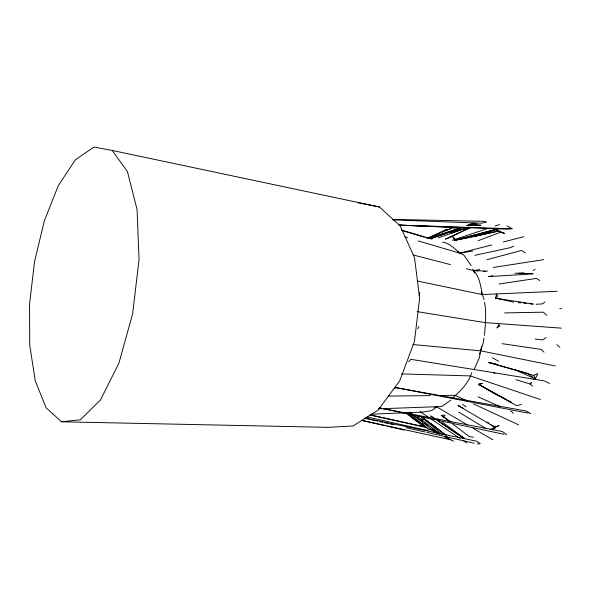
<?xml version="1.0" encoding="UTF-8"?>
<svg xmlns="http://www.w3.org/2000/svg" width="591" height="591" viewBox="0 0 591 591"><rect width="100%" height="100%" fill="white"/><g stroke="black" fill="none" stroke-linecap="round" stroke-linejoin="round"><path stroke-width="0.89" d="M483.985 338.111L483.268 342.625L479.537 354.075M484.421 335.4C485.514 324.385 486.489 313.23 484.583 302.193M481.569 346.4L479.353 357.777L474.189 369.272M419.085 295.404L419.832 292.538M455.122 240.19L495.76 229.293L500.149 232.344L504.729 233.445L499.048 230.926L454.93 240.212L455.255 239.37L452.78 236.666L454.93 240.212L468.508 237.722M471.736 372.685C468.537 383.3 460.5 390.858 452.632 398.075M417.66 328.965L418.923 326.631M531.146 382.584L530.112 384.01L516.046 379.681M533.2 379.732L534.744 377.597L533.695 375.396L488.846 362.527L496.662 364.115M408.662 361.818L410.819 359.321L544.015 380.826L549.608 383.419M531.42 382.739L530.112 384.01L532.602 386.122M544.976 301.979L542.457 303.877L536.133 304.284M436.357 407.184L431.748 410.575L422.676 412.067L371.17 414.217M450.83 400.151L441.699 406.542L378.255 408.839M492.406 429.775L495.162 427.943L494.549 426.953L458.055 405.537L460.559 406.601M546.114 337.601L542.597 339.862L535.217 339.094M467.407 227.38L465.937 228.311L467.57 227.757M449.515 229.382L451.753 227.993L456.008 228M471.226 237.22L489.304 232.581L495.76 229.293L499.24 228.444M394.005 388.782L396.177 387.689L526.086 411.004L530.703 413.619M533.112 270.412L535.21 269.363M431.364 238.882L434.518 237.323L463.159 227.321M450.01 237.36L470.37 227.601M474.44 225.651L476.065 224.868L480.897 225.252L470.104 224.898L468.368 225.503M471.093 227.18L445.392 239.133L449.241 237.656M474.41 225.644L476.065 224.868L470.104 224.898M427.803 237.929L445.865 229.685L448.044 229.81M428.844 238.306L451.753 227.993M533.695 375.396L537.758 373.586L535.328 378.92L534.744 377.597M495.76 229.293L494.497 229.833L499.048 230.926L473.916 236.614M513.69 246.24L510.373 247.629L474.905 255.305M433.934 236.297L428.697 238.409L435.412 235.839M428.793 238.417L434.215 236.156M490.124 429.465L499.026 425.646L494.549 426.953M450.689 232.13L461.77 227.831M467.74 225.511L473.709 223.199L466.831 225.57M429.221 238.321L434.37 236.363M478.134 240.729L500.149 232.344M430.167 429.251L427.108 430.374L367.196 416.965M470.665 225.474L476.678 223.287L471.071 225.068M460.914 227.683L429.945 238.336M466.883 225.592L473.709 223.199M429.014 238.601L461.674 227.343M438.145 237.87L465.065 228.606M434.518 237.323L459.761 228.865M452.359 240.301L488.144 228.34M495.125 226.006L499.491 224.55M468.862 227.203L450.734 232.972L453.253 232.204M463.403 229.086L465.095 228.569M521.306 404.407L516.748 405.722L478.511 384.29L482.522 383.396L478.511 384.29L492.85 392.801L511.171 402.22L508.016 400.462M486.947 259.693L521.447 250.451L525.333 253.007M455.107 240.227L497.445 228.983M491.756 244.933L459.717 253.155L418.192 240.892M503.333 241.963L523.803 236.71M434.267 407.465L436.742 406.903L467.57 424.995M489.304 232.581L454.93 240.212M492.805 275.702L488.38 276.595L532.986 273.914M472.83 251.027L459.717 253.155L457.427 251.729M466.343 268.713L473.45 270.545L479.759 269.562M493.293 267.464L543.794 259.626M499.033 284.027L536.384 278.405L539.79 280.533M514.879 273.345L523.899 272.783M477.159 443.967L480.224 443.642L476.501 441.174L365.031 418.051M61.538 421.789L80.369 419.809L100.455 399.981L118.917 363.184L132.62 313.851L139.04 259.663L137.09 209.672L127.464 171.693L112.201 150.439L93.976 147.033L75.316 159.836L58.287 185.663L44.369 220.798L34.566 261.473L29.55 304.092L29.727 345.107L35.283 380.907L46.083 407.731L61.538 421.789L328.404 427.352L353.123 425.941L378.085 410.132L399.701 380.848L414.417 341.628L419.632 298.3L414.52 257.698L400.225 225.925L379.407 206.976L112.201 150.439M417.202 280.976L482.064 294.547L557.032 291.289M504.581 312.92L543.306 312.181L546.867 315.461M388.309 396.096L430.359 395.601M436.756 395.519L455.04 395.305L467.584 401.134M518.396 273.389L532.986 273.633M392.431 219.394L484.258 221.337L486.674 222.142L481.333 223.184L392.387 219.845M401.533 373.918L470.259 375.913L540.403 399.501M398.748 225.097L509.686 228.702M399.664 225.193L506.029 229.123L512.434 228.806L507.085 225.954M472.704 268.912L473.45 270.545L487.523 271.136M399.486 225.068L456.474 227.624M561.45 328.168L484.982 322.612L417.15 311.627M474.462 273.072L473.45 270.545L477.986 270.922M483.431 271.38L485.241 271.535M412.954 344.553L480.771 350.84L555.304 365.947M518.204 302.622L520.893 302.895M523.582 303.168L526.271 303.434M529.854 303.796L532.543 304.07M473.531 437.177L469.431 436.683L452.942 424.124M502.077 343.666L541.053 349.399L544.075 352.125M533.451 304.062L495.553 298.174L496.521 293.963L497.615 296.542L495.553 298.174L513.719 302.171M396.177 387.689L528.199 413.109M379.415 407.916L502.453 431.548L506.657 434.658M358.057 202.779L379.407 206.976M379.407 407.945L504.057 434.304M559.81 308.443L561.42 308.79M369.73 414.793L427.145 427.352M444.55 436.461L448.997 437.443M361.522 420.26L450.77 439.815L453.615 441.218M371.362 415.318L424.139 427.012M362.202 420.578L385.45 425.815M387.238 426.222L404.229 430.049M364.994 418.258L377.531 421.124M379.319 421.531L382.902 422.351M384.689 422.764L388.272 423.577M390.067 423.991L393.65 424.811M406.187 427.677L424.995 431.977M426.783 432.383L474.248 443.235M442.282 422.114L464.297 438.337L463.181 438.049L437.421 420.541M413.079 254.957L450.364 264.583M488.846 362.527L526.359 372.98M401.363 230.076L432.021 239.045M442.533 242.118C451.369 243.315 456.163 251.729 463.787 254.98L471.212 265.655M404.938 236.976L407.591 237.759M401.333 230.246L424.153 237.176M425.912 237.708L428.541 238.505M493.19 372.655L494.948 373.194M478.045 396.857L500.481 406.748M510.454 411.144L512.116 411.875L513.165 413.486M515.382 369.944L532.838 377.797M473.435 403.86L518.588 424.848M450.327 439.586L444.572 436.727L450.77 439.815M458.055 405.537L463.736 408.521M478.511 384.29L497.74 394.766M435.781 432.287L422.255 425.719L407.487 414.077M498.538 395.202L506.435 399.59M492.333 357.651L498.545 361.264M473.103 428.239L492.864 439.837M458.697 412.097L486.171 428.704M432.479 429.916L435.567 431.807M434.429 418.458L430.603 415.909L435.907 419.514M437.495 420.497L464.297 438.337M420.098 411.617L430.041 418.295M431.57 419.322L459.864 438.337M462.93 440.398L466.75 442.969M451.317 422.129L441.47 415.384L444.912 415.2L443.582 417.312L441.47 415.384L450.069 421.937M423.488 418.354L433.764 425.742M462.546 404.325L466.1 406.8M527.202 373.216L533.112 377.368M405.485 412.348L426.244 427.271L411.011 414.838M433.964 426.015L423.496 418.428L446.072 435.272L433.964 426.015L438.869 429.694M409.26 412.008L412.503 414.35M413.693 415.222L422.558 421.656M424.035 422.728L425.513 423.799M426.399 424.441L427.862 425.505M437.879 418.871L439.349 419.95M487.294 422.122L488.72 423.178M490.153 424.235L495.162 427.943L492.813 425.402M432.686 428.77L439.955 434.163L417.416 416.308M435.205 426.842L436.638 427.943M411.041 413.286L436.971 433.358M407.879 413.981L417.054 421.619M423.311 418.539L442.489 434.725M556.87 344.708L559.921 347.353M422.462 423.444L424.353 425.357M445.865 229.685L447.003 230.845M473.45 270.545C481.288 278.361 480.313 289.989 484.029 299.534M481.229 291.932L482.064 294.547M498.826 324.769L496.795 327.968L499.809 326.047L498.826 324.769M424.331 418.413L422.513 419.972L421.257 416.803L424.331 418.413"/></g></svg>
